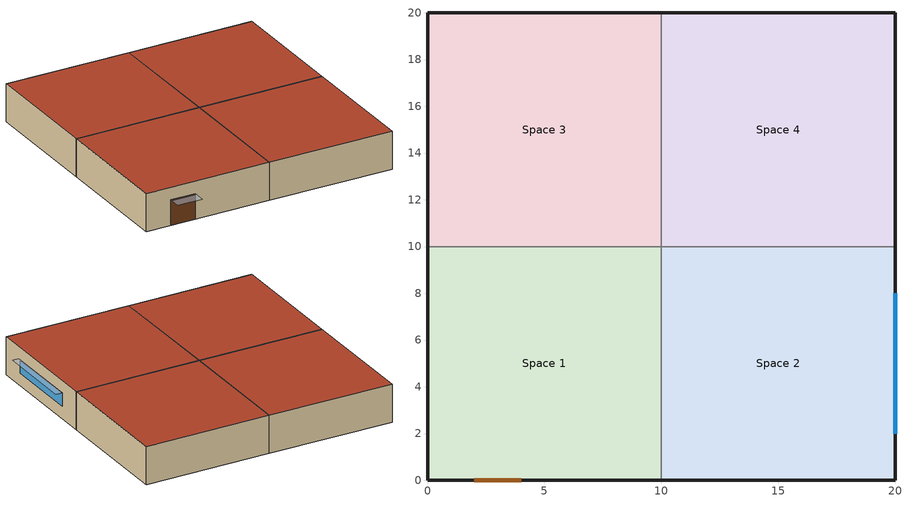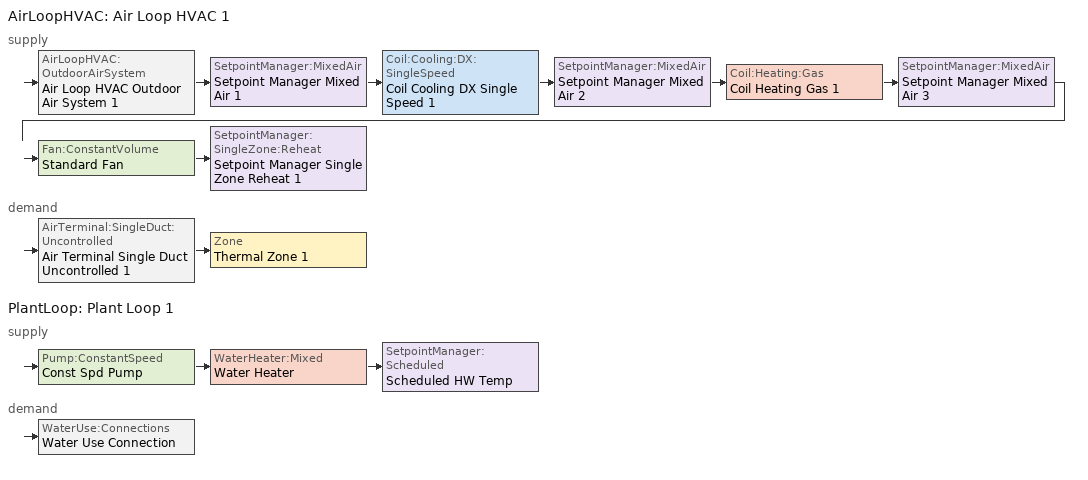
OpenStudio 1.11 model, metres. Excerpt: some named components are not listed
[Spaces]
Space 1
 floor ground: 0,0 0,10 10,10 10,0 z0
 wall outside: 0,10 0,0 10,0 z0:3
 wall to Space 3: 10,10 0,10 z0:3
 wall to Space 2: 10,0 10,10 z0:3
 door: 2,0 4,0 z0:2
 roof outside: 10,0 10,10 0,10 0,0 z3
Space 2
 floor ground: 10,0 10,10 20,10 20,0 z0
 wall outside: 10,0 20,0 20,10 z0:3
 wall to Space 4: 20,10 10,10 z0:3
 window: 20,2 20,8 z1:2
 roof outside: 20,0 20,10 10,10 10,0 z3
Space 3
 floor ground: 0,10 0,20 10,20 10,10 z0
 wall outside: 10,20 0,20 0,10 z0:3
 wall to Space 4: 10,10 10,20 z0:3
 roof outside: 10,10 10,20 0,20 0,10 z3
Space 4
 floor ground: 10,10 10,20 20,20 20,10 z0
 wall outside: 20,10 20,20 10,20 z0:3
 roof outside: 20,10 20,20 10,20 10,10 z3
shading: 20,8.1 20,1.9 20.55,1.9 20.55,8.1 z2.1; 2,0 2,-1 4,-1 4,0 z2
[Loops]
AirLoopHVAC 'Air Loop HVAC 1'
 supply: AirLoopHVAC:OutdoorAirSystem 'Air Loop HVAC Outdoor Air System 1' > SetpointManager:MixedAir 'Setpoint Manager Mixed Air 1' > Coil:Cooling:DX:SingleSpeed 'Coil Cooling DX Single Speed 1' > SetpointManager:MixedAir 'Setpoint Manager Mixed Air 2' > Coil:Heating:Gas 'Coil Heating Gas 1' > SetpointManager:MixedAir 'Setpoint Manager Mixed Air 3' > Fan:ConstantVolume 'Standard Fan' > SetpointManager:SingleZone:Reheat 'Setpoint Manager Single Zone Reheat 1'
 demand: AirTerminal:SingleDuct:Uncontrolled 'Air Terminal Single Duct Uncontrolled 1' > Zone 'Thermal Zone 1'
PlantLoop 'Plant Loop 1'
 supply: Pump:ConstantSpeed 'Const Spd Pump' > WaterHeater:Mixed 'Water Heater' > SetpointManager:Scheduled 'Scheduled HW Temp'
 demand: WaterUse:Connections 'Water Use Connection'
[Site]
Denver Centennial  Golden   Nr: Latitude {deg}=39.74; Longitude {deg}=-105.18; Time Zone {hr}=-7; Elevation {m}=1829
[Site:GroundTemperature:BuildingSurface]
19.527, 19.502, 19.536, 19.598, 20.002, 21.64, 22.225, 22.375, 21.449, 20.121, 19.802, 19.633
[Site:WaterMainsTemperature]
Calculation Method=Correlation; Annual Average Outdoor Air Temperature {C}=9.69; Maximum Difference In Monthly Average Outdoor Air Temperatures {deltaC}=28.1
[SizingPeriod:DesignDay] Barometric Pressure {Pa}=99063; Rain Indicator=0; Snow Indicator=0; Day of Month=21; Daylight Saving Time Indicator=0; Humidity Indicating Type=WetBulb; Dry-Bulb Temperature Range Modifier Type=DefaultMultipliers; Solar Model Indicator=AshraeClearSky
Name | Maximum Dry-Bulb Temperature {C} | Daily Dry-Bulb Temperature Range {deltaC} | Humidity Indicating Conditions at Maximum Dry-Bulb | Wind Speed {m/s} | Wind Direction {deg} | Sky Clearness | Month | Day Type
Sizing Period Design Day 1 | -20.6 | 0 | -20.6 | 4.9 | 270 | 0 | 1 | WinterDesignDay
Sizing Period Design Day 2 | 33.2 | 10.7 | 23.8 | 5.3 | 230 | 1 | 7 | SummerDesignDay
[Building]
Building 2: Space Type=Space Type 1; Default Construction Set=Default Constructions; Default Schedule Set=Default Schedules
[ClimateZones]
Climate Zone Institution Name 1=ASHRAE; Climate Zone Document Name 1=ANSI/ASHRAE Standard 169; Climate Zone Document Year 1=2006; Climate Zone Institution Name 2=CEC; Climate Zone Document Name 2=California Climate Zone Descriptions; Climate Zone Document Year 2=1995
[DefaultConstructionSet]
Default Constructions: Default Exterior Surface Constructions=Exterior Surface Constructions; Default Interior Surface Constructions=Interior Surface Constructions; Default Ground Contact Surface Constructions=Ground Contact Surface Constructions; Default Exterior SubSurface Constructions=Exterior SubSurface Constructions; Default Interior SubSurface Constructions=Interior SubSurface Constructions; Interior Partition Construction=Interior Partition
[DefaultSurfaceConstructions]
Name | Wall Construction | Roof Ceiling Construction | Floor Construction
Exterior Surface Constructions | Exterior Wall | Exterior Roof
Interior Surface Constructions | Air Wall | Interior Ceiling | Interior Floor
Ground Contact Surface Constructions |  |  | Slab
[DefaultSubSurfaceConstructions]
Name | Fixed Window Construction | Operable Window Construction | Door Construction | Glass Door Construction | Overhead Door Construction | Skylight Construction | Tubular Daylight Dome Construction | Tubular Daylight Diffuser Construction
Exterior SubSurface Constructions | Exterior Window | Exterior Window | Exterior Door | Exterior Window | Exterior Door | Exterior Window | Exterior Window | Exterior Window
Interior SubSurface Constructions | Interior Window | Interior Window | Interior Door | Interior Window | Interior Door | Interior Window | Interior Window | Interior Window
[Material]
Name | Roughness | Thickness {m} | Conductivity {W/m-K} | Density {kg/m3} | Specific Heat {J/kg-K} | Thermal Absorptance | Solar Absorptance | Visible Absorptance
M01 100mm brick | MediumRough | 0.1016 | 0.89 | 1920 | 790
M15 200mm heavyweight concrete | MediumRough | 0.2032 | 1.95 | 2240 | 900
I02 50mm insulation board | MediumRough | 0.0508 | 0.03 | 43 | 1210
G01a 19mm gypsum board | MediumSmooth | 0.019 | 0.16 | 800 | 1090
M11 100mm lightweight concrete | MediumRough | 0.1016 | 0.53 | 1280 | 840
F16 Acoustic tile | MediumSmooth | 0.0191 | 0.06 | 368 | 590
MAT-CC05 8 HW CONCRETE | Rough | 0.2032 | 1.311 | 2240 | 836.8 | 0.9 | 0.7 | 0.7
F08 Metal surface | Smooth | 0.0008 | 45.28 | 7824 | 500
I02 25mm insulation board | MediumRough | 0.0254 | 0.03 | 43 | 1210
G05 25mm wood | MediumSmooth | 0.0254 | 0.15 | 608 | 1630
[Material:AirGap]
Name | Thermal Resistance {m2-K/W}
F04 Wall air space resistance | 0.15
F05 Ceiling air space resistance | 0.18
[Construction]
Exterior Wall: M01 100mm brick, M15 200mm heavyweight concrete, I02 50mm insulation board, F04 Wall air space resistance, G01a 19mm gypsum board
Exterior Roof; Interior Ceiling: M11 100mm lightweight concrete, F05 Ceiling air space resistance, F16 Acoustic tile
Interior Floor: F16 Acoustic tile, F05 Ceiling air space resistance, M11 100mm lightweight concrete
Air Wall: Air Wall Material
Slab: MAT-CC05 8 HW CONCRETE, CP02 CARPET PAD
Exterior Window; Interior Window: Simple Glazing
Exterior Door: F08 Metal surface, I02 25mm insulation board
Interior Door; Interior Partition: G05 25mm wood
[Material:AirWall]
Air Wall Material
[Material:NoMass]
CP02 CARPET PAD: Roughness=VeryRough; Thermal Resistance {m2-K/W}=0.2165; Thermal Absorptance=0.9; Solar Absorptance=0.7; Visible Absorptance=0.8
[WindowMaterial:SimpleGlazingSystem]
Simple Glazing: U-Factor {W/m2-K}=3.23646; Solar Heat Gain Coefficient=0.39; Visible Transmittance=0.6
[DefaultScheduleSet]
Default Schedules: Number of People Schedule=Medium Office Number of People Schedule; People Activity Level Schedule=Medium Office People Activity Level Schedule; Lighting Schedule=Medium Office Lighting Schedule; Electric Equipment Schedule=Medium Office Electric Equipment Schedule; Gas Equipment Schedule=Medium Office Gas Equipment Schedule; Hot Water Equipment Schedule=Medium Office Hot Water Equipment Schedule; Infiltration Schedule=Medium Office Infiltration Schedule
[SpaceType]
Space Type 1
[Lights:Definition]
Lights Definition 1: Design Level Calculation Method=Watts/Area; Watts per Space Floor Area {W/m2}=10
[Lights]
Lights 1: Lights Definition=Lights Definition 1; Space or SpaceType=Space Type 1
[ElectricEquipment:Definition]
Name | Design Level Calculation Method | Watts per Space Floor Area {W/m2} | Design Level {W}
Electric Equipment Definition 1 | Watts/Area | 5
Printer Definition | EquipmentLevel |  | 200
[ElectricEquipment]
Name | Electric Equipment Definition | Space or SpaceType
Electric Equipment 1 | Electric Equipment Definition 1 | Space Type 1
Printer | Printer Definition | Space 4
[People:Definition]
People Definition 1: Number of People Calculation Method=People/Area; People per Space Floor Area {person/m2}=0.05; Fraction Radiant=0.3
[People]
People 1: People Definition=People Definition 1; Space or SpaceType=Space Type 1
[ThermalZone]
Thermal Zone 1: Primary Daylighting Control=Daylighting Control 1; Fraction of Zone Controlled by Primary Daylighting Control=0.25; Illuminance Map=Illuminance Map 1; Thermostat=Thermostat Setpoint Dual Setpoint 1; Use Ideal Air Loads=No
[Sizing:Zone]
Thermal Zone 1: Zone Cooling Design Supply Air Temperature Input Method=SupplyAirTemperature; Zone Cooling Design Supply Air Temperature {C}=14; Zone Cooling Design Supply Air Temperature Difference {deltaC}=11.11; Zone Heating Design Supply Air Temperature Input Method=SupplyAirTemperature; Zone Heating Design Supply Air Temperature {C}=40; Zone Heating Design Supply Air Temperature Difference {deltaC}=11.11; Zone Cooling Design Supply Air Humidity Ratio {kg-H2O/kg-air}=0.0085; Zone Heating Design Supply Air Humidity Ratio {kg-H2O/kg-air}=0.008; Cooling Design Air Flow Method=DesignDay; Heating Design Air Flow Method=DesignDay; Account for Dedicated Outdoor Air System=No; Dedicated Outdoor Air System Control Strategy=NeutralSupplyAir; Dedicated Outdoor Air Low Setpoint Temperature for Design {C}=Autosize; Dedicated Outdoor Air High Setpoint Temperature for Design {C}=Autosize
[Zone equipment]
Thermal Zone 1: Air Terminal Single Duct Uncontrolled 1
[ThermostatSetpoint:DualSetpoint]
Thermostat Setpoint Dual Setpoint 1: Heating Setpoint Temperature Schedule=Medium Office Heating Setpoint Schedule; Cooling Setpoint Temperature Schedule=Medium Office Cooling Setpoint Schedule
[BuildingStory]
Building Story 1: Nominal Z Coordinate {m}=0; Nominal Floor to Floor Height {m}=3
[Space] Building Story=Building Story 1; Thermal Zone=Thermal Zone 1
Space 1; Space 2; Space 3; Space 4
[Daylighting:Control]
Daylighting Control 1: Space=Space 2; Position X-Coordinate {m}=5; Position Y-Coordinate {m}=5; Position Z-Coordinate {m}=1.1
[Glare:Sensor]
Glare Sensor 1: Space=Space 2; Position X-Coordinate {m}=5; Position Y-Coordinate {m}=5; Position Z-Coordinate {m}=1.1
[Fan:ConstantVolume]
Standard Fan: Availability Schedule=ALWAYS_ON; Maximum Flow Rate {m3/s}=AutoSize
[Coil:Heating:Gas]
Coil Heating Gas 1: Availability Schedule=ALWAYS_ON; Gas Burner Efficiency=0.8; Nominal Capacity {W}=AutoSize; Parasitic Electric Load {W}=0; Parasitic Gas Load {W}=0
[Coil:Cooling:DX:SingleSpeed]
Coil Cooling DX Single Speed 1: Availability Schedule=ALWAYS_ON; Rated Total Cooling Capacity {W}=autosize; Rated Sensible Heat Ratio=autosize; Rated COP {W/W}=3; Rated Air Flow Rate {m3/s}=autosize; Rated Evaporator Fan Power Per Volume Flow Rate {W/(m3/s)}=773.3; Total Cooling Capacity Function of Temperature Curve=Curve Biquadratic 1; Total Cooling Capacity Function of Flow Fraction Curve=Curve Quadratic 1; Energy Input Ratio Function of Temperature Curve=Curve Biquadratic 2; Energy Input Ratio Function of Flow Fraction Curve=Curve Quadratic 2; Part Load Fraction Correlation Curve=Curve Quadratic 3; Condenser Type=AirCooled; Evaporative Condenser Effectiveness=0; Evaporative Condenser Air Flow Rate {m3/s}=Autosize; Evaporative Condenser Pump Rated Power Consumption {W}=Autosize; Crankcase Heater Capacity {W}=0; Maximum Outdoor Dry-Bulb Temperature for Crankcase Heater Operation {C}=0; Basin Heater Capacity {W/K}=0; Basin Heater Setpoint Temperature {C}=10
[EvaporativeCooler:Direct:ResearchSpecial]
Evaporative Cooler Direct Research Special 1: Availability Schedule=ALWAYS_ON; Cooler Effectiveness=1; Recirculating Water Pump Power Consumption {W}=0; Primary Air Design Flow Rate {m3/s}=Autosize; Drift Loss Fraction=0; Blowdown Concentration Ratio=0; Water Pump Power Sizing Factor {W/(m3/s)}=0.1
[AirTerminal:SingleDuct:Uncontrolled]
Air Terminal Single Duct Uncontrolled 1: Availability Schedule=ALWAYS_ON; Maximum Air Flow Rate {m3/s}=AutoSize
[Controller:OutdoorAir]
Controller Outdoor Air 1: Minimum Outdoor Air Flow Rate {m3/s}=Autosize; Maximum Outdoor Air Flow Rate {m3/s}=Autosize; Economizer Control Type=NoEconomizer; Economizer Control Action Type=ModulateFlow; Economizer Maximum Limit Dry-Bulb Temperature {C}=28; Economizer Maximum Limit Enthalpy {J/kg}=64000; Economizer Minimum Limit Dry-Bulb Temperature {C}=-100; Lockout Type=NoLockout; Minimum Limit Type=FixedMinimum; Controller Mechanical Ventilation=Controller Mechanical Ventilation 1; High Humidity Control=No; Heat Recovery Bypass Control Type=BypassWhenOAFlowGreaterThanMinimum
[Controller:MechanicalVentilation]
Controller Mechanical Ventilation 1: Availability Schedule=Always On Discrete; System Outdoor Air Method=ZoneSum
[AirLoopHVAC:OutdoorAirSystem]
Air Loop HVAC Outdoor Air System 1: Controller=Controller Outdoor Air 1
[AirLoopHVAC]
Air Loop HVAC 1: Availability Schedule=Always On Discrete; Design Supply Air Flow Rate {m3/s}=AutoSize
[Sizing:System]
Air Loop HVAC 1: Type of Load to Size On=Sensible; Design Outdoor Air Flow Rate {m3/s}=Autosize; Minimum System Air Flow Ratio=0.3; Preheat Design Temperature {C}=7; Preheat Design Humidity Ratio {kg-H2O/kg-Air}=0.008; Precool Design Temperature {C}=12.8; Precool Design Humidity Ratio {kg-H2O/kg-Air}=0.008; Central Cooling Design Supply Air Temperature {C}=12.8; Central Heating Design Supply Air Temperature {C}=16.7; Sizing Option=NonCoincident; 100% Outdoor Air in Cooling=Yes; 100% Outdoor Air in Heating=Yes; Central Cooling Design Supply Air Humidity Ratio {kg-H2O/kg-Air}=0.0085; Central Heating Design Supply Air Humidity Ratio {kg-H2O/kg-Air}=0.008; Cooling Design Air Flow Method=DesignDay; Cooling Design Air Flow Rate {m3/s}=0; Heating Design Air Flow Method=DesignDay; Heating Design Air Flow Rate {m3/s}=0; System Outdoor Air Method=ZoneSum; Zone Maximum Outdoor Air Fraction=1; Cooling Supply Air Flow Rate Per Floor Area {m3/s-m2}=0.00996765; Cooling Fraction of Autosized Cooling Supply Air Flow Rate=1; Cooling Supply Air Flow Rate Per Unit Cooling Capacity {m3/s-W}=3.94755e-05; Heating Supply Air Flow Rate Per Floor Area {m3/s-m2}=0.00996765; Heating Fraction of Autosized Heating Supply Air Flow Rate=1; Heating Fraction of Autosized Cooling Supply Air Flow Rate=1; Heating Supply Air Flow Rate Per Unit Heating Capacity {m3/s-W}=3.15882e-05; Cooling Design Capacity Method=CoolingDesignCapacity; Cooling Design Capacity {W}=Autosize; Cooling Design Capacity Per Floor Area {W/m2}=234.7; Fraction of Autosized Cooling Design Capacity=1; Heating Design Capacity Method=HeatingDesignCapacity; Heating Design Capacity {W}=Autosize; Heating Design Capacity Per Floor Area {W/m2}=157; Fraction of Autosized Heating Design Capacity=1; Central Cooling Capacity Control Method=OnOff
[SetpointManager:SingleZone:Reheat]
Setpoint Manager Single Zone Reheat 1: Minimum Supply Air Temperature {C}=-99; Maximum Supply Air Temperature {C}=99; Control Zone=Thermal Zone 1
[GasEquipment:Definition]
Gas Equipment Definition 1: Design Level Calculation Method=EquipmentLevel; Design Level {W}=14.6536
[SteamEquipment:Definition]
Steam Equipment Definition 1: Design Level Calculation Method=EquipmentLevel; Design Level {W}=29.3071
[GasEquipment]
Gas Equipment 1: Gas Equipment Definition=Gas Equipment Definition 1; Space or SpaceType=Space Type 1
[SteamEquipment]
Steam Equipment 1: Steam Equipment Definition=Steam Equipment Definition 1; Space or SpaceType=Space Type 1; Schedule=Medium Office Gas Equipment Schedule
[WaterUse:Connections]
Water Use Connection: Water Use Equipment Name 1=Water Fixture
[WaterUse:Equipment]
Water Fixture: Water Use Equipment Definition=Water Fixture Definition; Flow Rate Fraction Schedule=Medium Office Electric Equipment Schedule
[WaterUse:Equipment:Definition]
Water Fixture Definition: Peak Flow Rate {m3/s}=6.31e-05
[PlantLoop]
Plant Loop 1: Plant Loop Volume {m3}=Autocalculate; Load Distribution Scheme=Optimal
[Sizing:Plant]
Plant Loop 1: Loop Type=Heating; Design Loop Exit Temperature {C}=82; Loop Design Temperature Difference {deltaC}=11; Sizing Option=NonCoincident; Zone Timesteps in Averaging Window=1; Coincident Sizing Factor Mode=None
[Pump:ConstantSpeed]
Const Spd Pump: Rated Flow Rate {m3/s}=autosize; Rated Pump Head {Pa}=179352; Rated Power Consumption {W}=autosize; Motor Efficiency=0.9; Fraction of Motor Inefficiencies to Fluid Stream=0; Pump Control Type=Intermittent
[WaterHeater:Mixed]
Water Heater: Tank Volume {m3}=0.3785; Setpoint Temperature Schedule=Water Heater Setpoint Temperature; Deadband Temperature Difference {deltaC}=2; Maximum Temperature Limit {C}=82.22; Heater Control Type=Cycle; Heater Maximum Capacity {W}=845000; Heater Fuel Type=NaturalGas; Heater Thermal Efficiency=0.8; Off Cycle Parasitic Fuel Consumption Rate {W}=20; Off Cycle Parasitic Fuel Type=NaturalGas; Off Cycle Parasitic Heat Fraction to Tank=0.8; On Cycle Parasitic Fuel Type=NaturalGas; Ambient Temperature Indicator=Schedule; Ambient Temperature Schedule=Water Heater Ambient Temperature; Off Cycle Loss Coefficient to Ambient Temperature {W/K}=6; On Cycle Loss Coefficient to Ambient Temperature {W/K}=6; Use Side Effectiveness=1; Source Side Effectiveness=1; Use Side Design Flow Rate {m3/s}=autosize; Source Side Design Flow Rate {m3/s}=autosize; Indirect Water Heating Recovery Time {hr}=1.5
[SetpointManager:Scheduled]
Scheduled HW Temp: Control Variable=Temperature; Schedule=Hot Water Temperature
[Schedule:Ruleset]
Name | Default Day Schedule | Summer Design Day Schedule | Winter Design Day Schedule
Medium Office Number of People Schedule | Medium Office Number of People All Other Days Schedule | Medium Office Number of People Summer Design Day Schedule 1
Medium Office People Activity Level Schedule | Medium Office People Activity Level All Days Schedule
Medium Office Lighting Schedule | Medium Office Lighting All Other Days Schedule | Medium Office Lighting Summer Design Day Schedule 1 | Medium Office Lighting Winter Design Day Schedule 1
Medium Office Electric Equipment Schedule | Medium Office Electric Equipment All Other Days Schedule | Medium Office Electric Equipment Summer Design Day Schedule 1 | Medium Office Electric Equipment Winter Design Day Schedule 1
Medium Office Gas Equipment Schedule | Medium Office Gas Equipment All Other Days Schedule | Medium Office Gas Equipment Summer Design Day Schedule 1 | Medium Office Gas Equipment Winter Design Day Schedule 1
Medium Office Hot Water Equipment Schedule | Medium Office Hot Water Equipment Default Schedule | Medium Office Hot Water Equipment Summer Design Day Schedule 1 | Medium Office Hot Water Equipment Winter Design Day Schedule 1
Medium Office Infiltration Schedule | Medium Office Infiltration Default Schedule | Medium Office Infiltration Summer Design Day Schedule 1 | Medium Office Infiltration Winter Design Day Schedule 1
Medium Office Cooling Setpoint Schedule | Medium Office Cooling Setpoint All Other Days Schedule | Medium Office Cooling Setpoint Summer Design Day Schedule 1
Medium Office Heating Setpoint Schedule | Medium Office Heating Setpoint All Other Days Schedule |  | Medium Office Heating Setpoint Winter Design Day Schedule 1
Water Heater Setpoint Temperature | Water Heater Setpoint Temperature Default
Water Heater Ambient Temperature | Water Heater Ambient Temperature Default
Hot Water Temperature | Hot Water Temperature Default | Hot Water Temperature Summer Design Day | Hot Water Temperature Winter Design Day
[Schedule:Day]
Medium Office Number of People All Other Days Schedule; Medium Office Lighting Winter Design Day Schedule 1; Medium Office Electric Equipment Winter Design Day Schedule 1; Medium Office Gas Equipment Winter Design Day Schedule 1: 24, 0, 0
Medium Office Number of People Summer Design Day Schedule 1: 6, 0, 0, 22, 0, 1, 24, 0, 0.05
Medium Office Number of People Weekdays Schedule: 6, 0, 0, 7, 0, 0.1, 8, 0, 0.2, 12, 0, 0.95, 13, 0, 0.5, 17, 0, 0.95, 18, 0, 0.7, 20, 0, 0.4, 22, 0, 0.1, 24, 0, 0.05
Medium Office Number of People Saturday Schedule: 6, 0, 0, 8, 0, 0.1, 14, 0, 0.5, 17, 0, 0.1, 24, 0, 0
Medium Office People Activity Level All Days Schedule: 24, 0, 120
Medium Office Lighting All Other Days Schedule: 24, 0, 0.05
Medium Office Lighting Summer Design Day Schedule 1; Medium Office Electric Equipment Summer Design Day Schedule 1; Medium Office Gas Equipment Summer Design Day Schedule 1: 6, 0, 1, 24, 0, 0
Medium Office Lighting Weekdays Schedule: 5, 0, 0.05, 7, 0, 0.1, 8, 0, 0.3, 17, 0, 0.9, 18, 0, 0.7, 20, 0, 0.5, 22, 0, 0.3, 23, 0, 0.1, 24, 0, 0.05
Medium Office Lighting Saturday Schedule: 6, 0, 0.05, 8, 0, 0.1, 14, 0, 0.5, 17, 0, 0.15, 24, 0, 0.05
Medium Office Electric Equipment All Other Days Schedule; Medium Office Gas Equipment All Other Days Schedule: 24, 0, 0.3
Medium Office Electric Equipment Weekdays Schedule; Medium Office Gas Equipment Weekdays Schedule: 8, 0, 0.4, 12, 0, 0.9, 13, 0, 0.8, 17, 0, 0.9, 18, 0, 0.8, 20, 0, 0.6, 22, 0, 0.5, 24, 0, 0.4
Medium Office Electric Equipment Saturday Schedule; Medium Office Gas Equipment Saturday Schedule: 6, 0, 0.3, 8, 0, 0.4, 14, 0, 0.5, 17, 0, 0.35, 24, 0, 0.3
Medium Office Hot Water Equipment Default Schedule: 5, 0, 0.04, 6, 0, 0.07, 11, 0, 0.04, 13, 0, 0.06, 14, 0, 0.09, 15, 0, 0.06, 21, 0, 0.04, 22, 0, 0.07, 24, 0, 0.04
Medium Office Hot Water Equipment Summer Design Day Schedule 1; Medium Office Hot Water Equipment Weekdays Schedule: 5, 0, 0.05, 6, 0, 0.08, 7, 0, 0.07, 8, 0, 0.19, 9, 0, 0.35, 10, 0, 0.38, 11, 0, 0.39, 12, 0, 0.47, 13, 0, 0.57, 14, 0, 0.54, 15, 0, 0.34, 16, 0, 0.33, 17, 0, 0.44, 18, 0, 0.26, 19, 0, 0.21, 20, 0, 0.15, 21, 0, 0.17, 22, 0, 0.08, 24, 0, 0.05
Medium Office Hot Water Equipment Winter Design Day Schedule 1; Medium Office Hot Water Equipment Saturday Schedule: 5, 0, 0.05, 6, 0, 0.08, 7, 0, 0.07, 8, 0, 0.11, 9, 0, 0.15, 10, 0, 0.21, 11, 0, 0.19, 12, 0, 0.23, 13, 0, 0.2, 14, 0, 0.19, 15, 0, 0.15, 16, 0, 0.13, 17, 0, 0.14, 21, 0, 0.07, 22, 0, 0.09, 24, 0, 0.05
Medium Office Infiltration Default Schedule: 24, 0, 1
Medium Office Infiltration Summer Design Day Schedule 1; Medium Office Infiltration Weekdays Schedule: 6, 0, 1, 22, 0, 0.25, 24, 0, 1
Medium Office Infiltration Winter Design Day Schedule 1; Medium Office Infiltration Saturday Schedule: 6, 0, 1, 18, 0, 0.25, 24, 0, 1
Medium Office Cooling Setpoint All Other Days Schedule: 24, 0, 26.7
Medium Office Cooling Setpoint Summer Design Day Schedule 1; Medium Office Cooling Setpoint Weekdays Schedule: 6, 0, 26.7, 22, 0, 24, 24, 0, 26.7
Medium Office Cooling Setpoint Saturday Schedule: 6, 0, 26.7, 18, 0, 24, 24, 0, 26.7
Medium Office Heating Setpoint All Other Days Schedule: 24, 0, 15.6
Medium Office Heating Setpoint Winter Design Day Schedule 1: 24, 0, 21
Medium Office Heating Setpoint Weekdays Schedule: 6, 0, 15.6, 22, 0, 21, 24, 0, 15.6
Medium Office Heating Setpoint Saturday Schedule: 6, 0, 15.6, 18, 0, 21, 24, 0, 15.6
Water Heater Setpoint Temperature Default: 24, 0, 60
Water Heater Ambient Temperature Default: 24, 0, 22
Hot Water Temperature Default; Hot Water Temperature Summer Design Day; Hot Water Temperature Winter Design Day: 24, 0, 67
[Schedule:Rule]
Name | Schedule Ruleset | Rule Order | Day Schedule | Apply Monday | Apply Tuesday | Apply Wednesday | Apply Thursday | Apply Friday | Apply Saturday
Medium Office Number of People Schedule Weekdays Rule | Medium Office Number of People Schedule | 1 | Medium Office Number of People Weekdays Schedule | Yes | Yes | Yes | Yes | Yes
Medium Office Number of People Schedule Saturday Rule | Medium Office Number of People Schedule | 0 | Medium Office Number of People Saturday Schedule |  |  |  |  |  | Yes
Medium Office Lighting Schedule Weekdays Rule | Medium Office Lighting Schedule | 1 | Medium Office Lighting Weekdays Schedule | Yes | Yes | Yes | Yes | Yes
Medium Office Lighting Schedule Saturday Rule | Medium Office Lighting Schedule | 0 | Medium Office Lighting Saturday Schedule |  |  |  |  |  | Yes
Medium Office Electric Equipment Schedule Weekdays Rule | Medium Office Electric Equipment Schedule | 1 | Medium Office Electric Equipment Weekdays Schedule | Yes | Yes | Yes | Yes | Yes
Medium Office Electric Equipment Schedule Saturday Rule | Medium Office Electric Equipment Schedule | 0 | Medium Office Electric Equipment Saturday Schedule |  |  |  |  |  | Yes
Medium Office Gas Equipment Schedule Weekdays Rule | Medium Office Gas Equipment Schedule | 1 | Medium Office Gas Equipment Weekdays Schedule | Yes | Yes | Yes | Yes | Yes
Medium Office Gas Equipment Schedule Saturday Rule | Medium Office Gas Equipment Schedule | 0 | Medium Office Gas Equipment Saturday Schedule |  |  |  |  |  | Yes
Medium Office Hot Water Schedule Weekdays Rule | Medium Office Hot Water Equipment Schedule | 1 | Medium Office Hot Water Equipment Weekdays Schedule | Yes | Yes | Yes | Yes | Yes
Medium Office Hot Water Schedule Saturday Rule | Medium Office Hot Water Equipment Schedule | 0 | Medium Office Hot Water Equipment Saturday Schedule |  |  |  |  |  | Yes
Medium Office Infiltration Schedule Weekdays Rule | Medium Office Infiltration Schedule | 1 | Medium Office Infiltration Weekdays Schedule | Yes | Yes | Yes | Yes | Yes
Medium Office Infiltration Schedule Saturday Rule | Medium Office Infiltration Schedule | 0 | Medium Office Infiltration Saturday Schedule |  |  |  |  |  | Yes
Medium Office Cooling Setpoint Schedule Weekdays Rule | Medium Office Cooling Setpoint Schedule | 1 | Medium Office Cooling Setpoint Weekdays Schedule | Yes | Yes | Yes | Yes | Yes
Medium Office Cooling Setpoint Schedule Saturday Rule | Medium Office Cooling Setpoint Schedule | 0 | Medium Office Cooling Setpoint Saturday Schedule |  |  |  |  |  | Yes
Medium Office Heating Setpoint Schedule Weekdays Rule | Medium Office Heating Setpoint Schedule | 1 | Medium Office Heating Setpoint Weekdays Schedule | Yes | Yes | Yes | Yes | Yes
Medium Office Heating Setpoint Schedule Saturday Rule | Medium Office Heating Setpoint Schedule | 0 | Medium Office Heating Setpoint Saturday Schedule |  |  |  |  |  | Yes
[Schedule:Compact]
ALWAYS_ON: Through: 12/31, For: AllDays, Until: 24:00, 1
[Curve:Biquadratic] Minimum Value of x=17; Maximum Value of x=22; Maximum Value of y=46; Minimum Curve Output=-1000; Maximum Curve Output=1000
Name | Coefficient1 Constant | Coefficient2 x | Coefficient3 x**2 | Coefficient4 y | Coefficient5 y**2 | Coefficient6 x*y | Minimum Value of y
Curve Biquadratic 1 | 0.42415 | 0.04426 | -0.00042 | 0.00333 | -8e-005 | -0.00021 | 13
Curve Biquadratic 2 | 1.23649 | -0.02431 | 0.00057 | -0.01434 | 0.00063 | -0.00038 | 0
[Curve:Quadratic]
Name | Coefficient1 Constant | Coefficient2 x | Coefficient3 x**2 | Minimum Value of x | Maximum Value of x | Minimum Curve Output | Maximum Curve Output
Curve Quadratic 1 | 0.77136 | 0.34053 | -0.11088 | 0.75918 | 1.13877 | -1000 | 1000
Curve Quadratic 2 | 1.2055 | -0.32953 | 0.12308 | 0.75918 | 1.13877 | -1000 | 1000
Curve Quadratic 3 | 0.771 | 0.229 | 0 | 0 | 1 | 0.71 | 1
[Schedule:Constant]
Always On Discrete: Value=1
